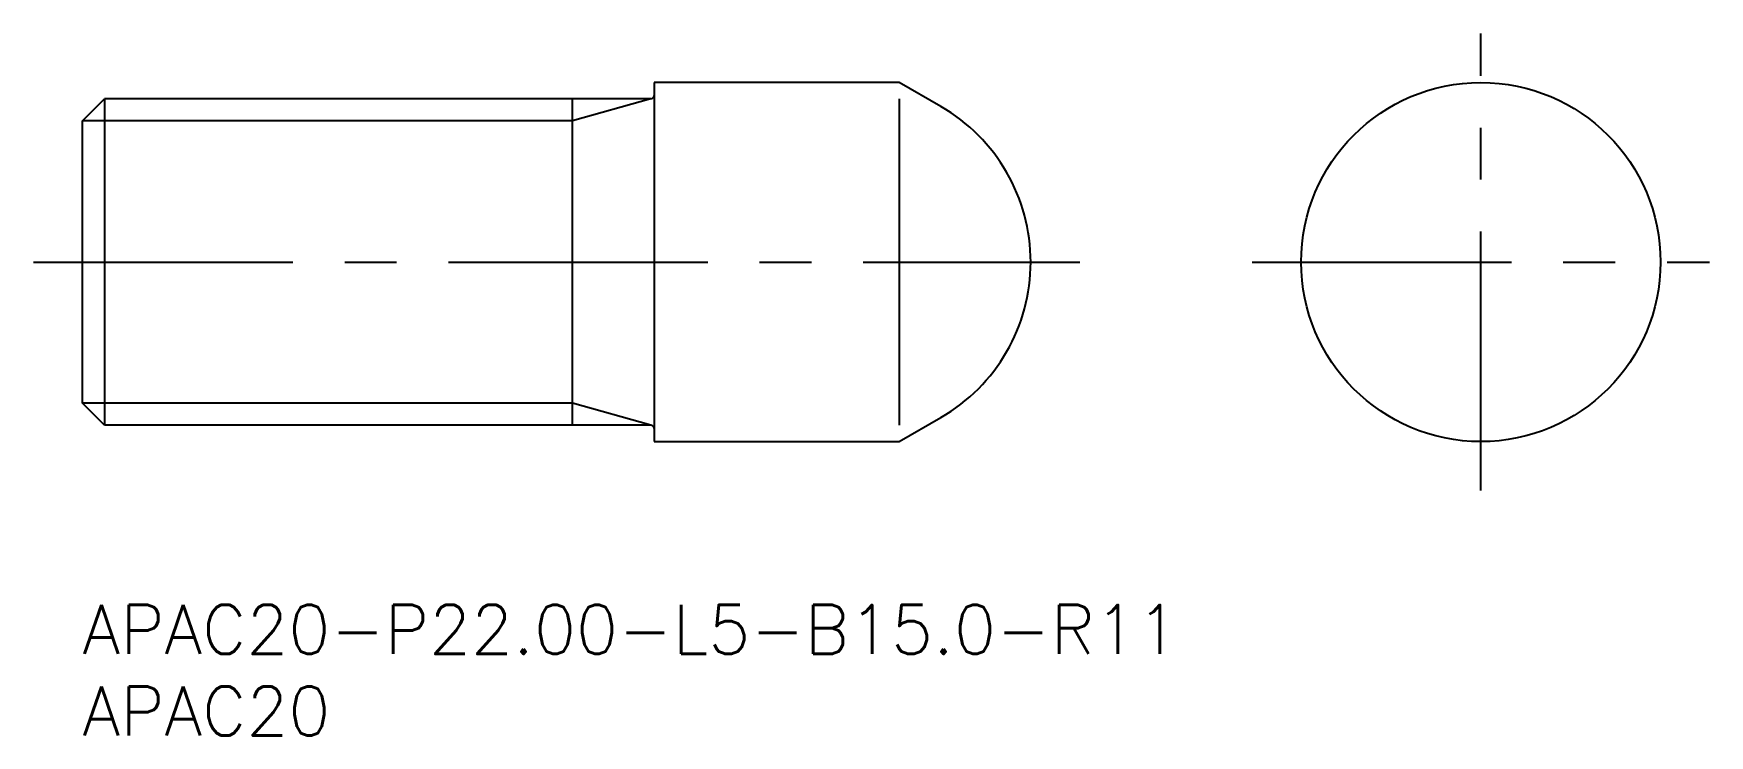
# Model space of a CAD drawing. Extents: x -3 to 100, y -8 to 35.
import ezdxf

# ---------------------------------------------------------------- set-up
doc = ezdxf.new("R2010")
doc.units = 0
doc.header["$LTSCALE"] = 0.5
doc.linetypes.add('CENTER', pattern=[50.8, 31.75, -6.35, 6.35, -6.35])
for name, color, linetype in [('MSM_CENTER', 1, 'CENTER'), ('MSM_CONTINUOUS', 7, 'CONTINUOUS'), ('MSM_NARROW', 5, 'CONTINUOUS'), ('MSM_PART_NUMBER', 7, 'CONTINUOUS')]:
    doc.layers.add(name, color=color, linetype=linetype)
doc.styles.get("Standard").update_dxf_attribs({"font": 'txt.shx', "height": 1, "bigfont": 'bigfont.shx'})

# ---------------------------------------------------------------- blocks, each defined once
blk = doc.blocks.new('*U11')
at = {"layer": 'MSM_PART_NUMBER'}
blk.add_text('APAC20-P22.00-L5-B15.0-R11', height=3, dxfattribs=at).set_placement((0, -3))
blk = doc.blocks.new('*U12')
at = {"layer": 'MSM_PART_NUMBER'}
blk.add_text('APAC20', height=3, dxfattribs=at).set_placement((0, -8))

msp = doc.modelspace()

# ---------------------------------------------------------------- linework, layer by layer
at = {"layer": 'MSM_CENTER'}
for p, q in [((85.61, 7), (85.61, 35)), ((-3, 21), (61.05, 21)), ((71.61, 21), (99.61, 21))]:
    msp.add_line(p, q, dxfattribs=at)
at = {"layer": 'MSM_CONTINUOUS'}
for p, q in [((50, 32), (35, 32)), ((35, 32), (35, 10)), ((52.55, 30.53), (50, 32)), ((0, 29.65), (1.35, 31)), ((34.8, 31), (1.35, 31)), ((1.35, 31), (1.35, 11)), ((30, 11), (30, 31)), ((0, 12.35), (0, 29.65)), ((1.35, 11), (0, 12.35)), ((50, 10), (52.55, 11.47)), ((34.8, 11), (1.35, 11)), ((35, 10), (50, 10))]:
    msp.add_line(p, q, dxfattribs=at)
msp.add_circle((85.61, 21), 11, dxfattribs=at)
for centre, radius, start, end in [((34.8, 31.2), 0.2, 270, 0), ((47.05, 21), 11, 300, 60), ((34.8, 10.8), 0.2, 0, 90)]:
    msp.add_arc(centre, radius, start, end, dxfattribs=at)
at = {"layer": 'MSM_NARROW'}
for p, q in [((34.8, 31), (30, 29.65)), ((50, 31), (50, 11)), ((30, 29.65), (0, 29.65)), ((30, 12.35), (0, 12.35)), ((34.8, 11), (30, 12.35))]:
    msp.add_line(p, q, dxfattribs=at)

# ---------------------------------------------------------------- block references
at = {"layer": 'MSM_CONTINUOUS'}
for name in ['*U11', '*U12']:
    msp.add_blockref(name, (0, 0), dxfattribs=at)

doc.saveas('drawing.dxf')
